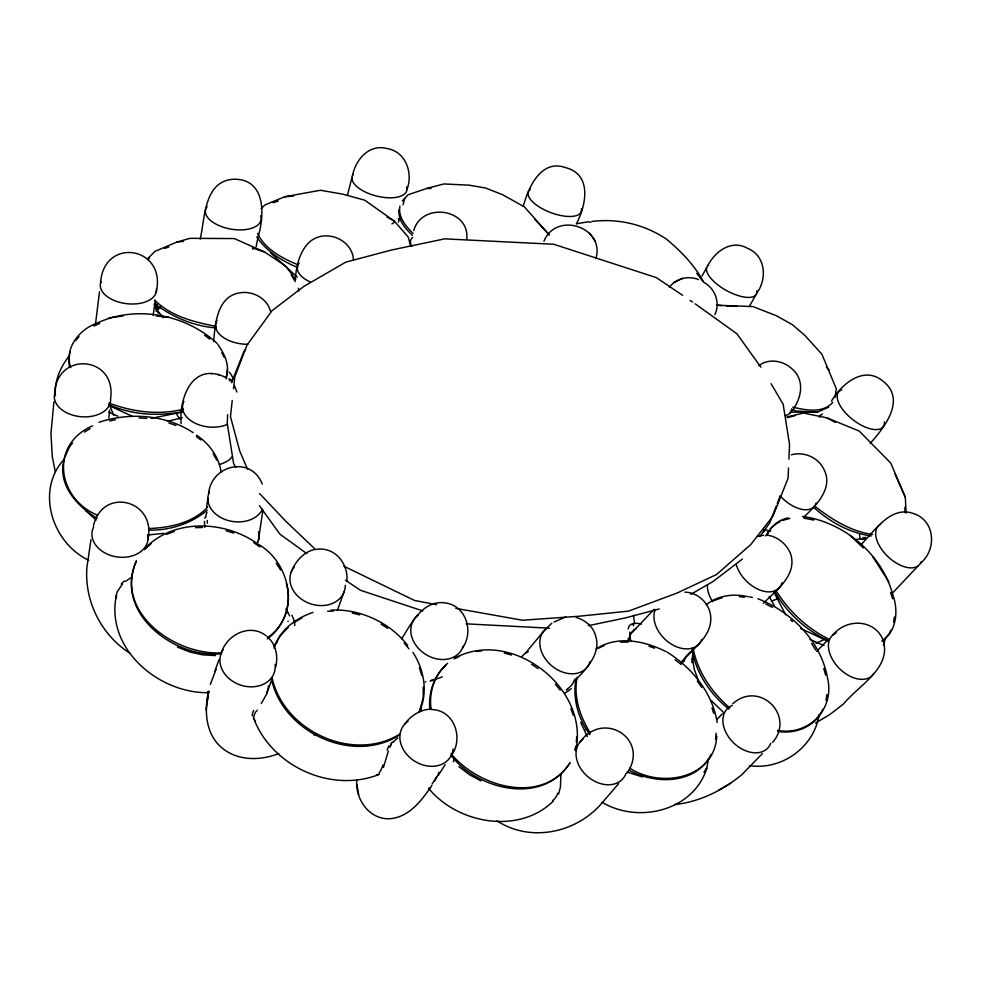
<?xml version="1.0" encoding="UTF-8"?>
<svg xmlns="http://www.w3.org/2000/svg" width="981" height="981" viewBox="0 0 981 981"><rect width="100%" height="100%" fill="white"/><g stroke="black" fill="none" stroke-linecap="round" stroke-linejoin="round"><path stroke-width="1.47" d="M906.101 513.088L905.328 497.293L890.773 463.069L859.221 431.064L827.02 417.869L803.5 413.062L786.762 417.011M560.85 775.358L560.874 773.506M716.093 733.199L715.578 739.429M227.261 369.445L226.182 378.874M428.489 788.197C457.22 823.574 518.655 835.162 553.37 801.023M204.416 521.414L204.747 527.3M894.353 616.988L893.63 622.285M227.629 414.644L227.249 423.461L233.637 463.657L235.906 467.52M268.414 685.903L268.267 687.779M788.516 467.986L788.074 478.262L773.04 516.018L750.772 544.541L716.473 574.559L677.111 593.027L628.527 611.138L578.201 616.313L522.444 620.237L455.846 608.367M788.896 459.182L789.533 444.516L783.169 404.258L771.078 383.718M692.611 654.462L692.243 662.751L692.439 658.3L694.278 669.287L698.325 680.532M254.03 718.448L255.232 721.305A15.831 4.427 -61.1 0 0 255.501 721.489M826.922 694.56L826.027 700.336M156.187 292.13C167.101 246.489 103.312 236.065 100.54 283.166M905.009 512.082L904.887 507.177M595.945 258.555C605.191 226.93 556.104 211.001 543.928 241.265M148.045 539.145C156.249 499.93 102.502 486.343 93.453 525.853M181.129 423.669C178.947 395.907 193.711 360.836 226.721 377.979M53.918 401.842L50.938 433.565L52.312 456.656L55.23 471.628M108.83 417.967L109.614 410.095M232.227 400.469L230.474 416.655L239.695 450.917L247.494 469.188M233.503 388.684L234.778 376.912L246.979 345.153L272.093 310.634L303.534 286.611L345.753 262.148L391.48 250.032L444.651 238.861L553.75 244.257L656.35 277.623L682.604 295.33M95.439 324.404L99.51 291.713M213.674 341.682C215.047 323.632 217.255 296.434 239.658 292.853C252.424 290.584 266.881 298.052 270.4 310.977M278.763 753.543C259.597 761.219 235.354 761.023 219.793 745.94C205.164 731.703 204.453 709.876 208.512 691.139M275.82 666.859C278.138 656.301 276.127 644.247 267.482 637.012M399.966 206.071C397.783 216.789 405.889 226.464 413.062 233.404M155.206 300.296L153.171 315.477M576.105 678.46C572.242 697.982 578.263 718.791 589.839 734.622M576.362 742.176L576.669 736.989M716.755 736.118C714.56 779.233 660.103 788.332 629.777 768.098M206.133 709.925L208.438 692.745L209.358 691.85M206.586 507.422L207.849 498.311M207.249 701.452L208.536 692.684C158.248 693.53 104.967 648.233 116.445 595.038M295.391 280.259C295.943 261.118 304.282 234.434 327.764 235.967C340.517 236.495 353.05 246.685 353.418 259.904M258.334 540.654L262.896 510.194M54.642 393.957C55.991 350.695 116.874 355.429 110.583 398.74A28.228 18.516 5.4 0 1 79.682 416.569A28.228 18.516 5.4 0 1 55.23 392.118M90.988 539.599L86.941 567.128C84.17 601.194 101.313 634.94 129.995 653.321M200.21 239.143C205.127 217.598 203.999 181.252 233.319 179.241C265.728 178.346 264.931 214.814 257.978 237.218M268.181 688.404L266.219 694.806L261.289 703.524M577.159 677.319C573.211 696.829 580.065 716.559 590.304 733.04M835.211 397.207L836.278 388.684L821.882 354.19L804.898 335.441L792.243 324.601L776.388 315.735L753.04 306.599L716.988 305.226M575.639 750.624C590.108 687.988 511.248 627.276 454.718 658.177M256.151 246.672L257.709 238.567M69.933 351.787L68.866 361.216L69.393 366.82M226.39 377.072C230.044 365.398 224.563 353.81 217.782 344.478M208.426 691.482L208.438 692.745M406.931 189.591C413.344 173.245 405.803 151.381 386.98 148.548C369.334 143.68 355.686 159.462 352.584 175.366M208.573 494.007C210.927 464.651 251.075 455.294 262.295 484.087M156.506 308.475L157.377 304.65M157.377 304.637L156.212 309.702L155.562 303.325M204.845 518.25L205.152 517.122M714.83 314.656C720.569 302.933 715.137 288.512 703.978 282.393M64.341 458.593C56.763 483.817 76.776 506.306 97.082 518.213M351.909 177.733L347.372 195.489M403.056 204.796L404.687 198.42M574.743 750.085L575.847 746.1M883.415 645.326L885.451 638.018M210.339 684.395L215.391 671.102M819.11 714.376C814.561 747.019 781.82 770.441 749.496 765.658M628.147 628.895C629.079 622.322 636.608 622.886 641.549 624.026M388.353 751.103L383.448 767.424M337.341 610.403L344.073 591.911M274.006 648.073C279.61 630.158 295.784 618.189 312.988 612.389M419.623 710.796L423.203 697.822L423.252 687.019M64.746 457.416L69.136 447.459L72.508 442.971M219.033 659.539L214.876 671.102M272.178 678.558L266.783 693.481M523.364 205.985C528.391 187.285 541.132 158.983 565.301 167.53C592.499 174.422 586.221 205.115 576.325 223.999M776.179 506.221L769.803 522.824L759.944 536.362M777.246 503.461L779.895 496.545M231.504 382.676L243.742 351.958L245.593 349.579M136.396 560.691C113.931 612.009 174.115 654.793 220.443 652.88M819.466 417.232L819.908 416.251M136.065 562.076C114.103 612.438 173.343 658.079 220.21 653.861M221.044 653.812C226.035 634.854 250.02 622.628 266.403 635.982M558.569 794.083L560.409 787.142L560.85 777.283M573.836 681.697L571.433 685.474L567.484 689.018M822.936 709.005C816.143 726.308 795.321 734.536 777.847 731.372M890.797 630.231L889.117 633.91L882.875 640.936M438.691 773.592L434.583 781.219M767.314 534.719C770.784 525.988 779.098 519.562 788.295 517.858M291.149 572.328C294.962 561.745 303.411 551.972 314.717 549.421M389.837 747.289L391.235 744.64M418.997 712.292C428.415 693.187 424.295 669.704 412.927 652.439M398.531 222.049L399.034 219.646M274.349 646.454L280.137 635.933L288.377 627.227M602.064 802.262C638.226 823.991 693.297 810.993 706.774 768.393L708.49 758.865M451.101 755.775C464.111 738.803 454.448 709.704 431.346 709.533M627.19 773.04C649.913 739.331 603.56 709.668 580.176 741.832M756.756 293.123C767.436 278.923 765.621 255.526 747.62 248.377C731.728 238.984 714.879 251.455 707.669 265.851M706.418 769.116L706.774 768.393M256.654 711.25L257.194 710.256M462.48 648.098C473.762 632.242 466.723 606.528 446.171 603.057C423.461 599.023 411.689 622.714 401.769 638.766M215.734 670.464L216.286 669.496M749.533 306.06L755.677 295.134M772.623 742.445C795.652 715.419 759.282 679.919 732.782 703.708M702.028 276.004L706.59 267.862M711.053 754.426C696.093 784.775 655.1 784.653 628.907 770.134M765.646 535.945L770.796 528.342L776.253 523.879M413.724 230.535C421.904 201.448 470.328 208.806 466.735 239.425M438.421 775.162L445.153 764.665M68.437 356.912C60 367.998 54.151 381.646 55.439 395.797M790.159 412.878C800.987 401.168 805.867 381.069 792.513 369.346C783.893 360.701 768.748 357.795 758.828 365.754M570.231 762.568C542.26 805.695 478.532 787.216 450.929 753.592M569.618 763.365C542.481 805.622 477.857 790.085 451.064 755.505M431.885 785.413C421.769 800.447 408.856 817.651 389.101 818.792C368.77 819.16 355.024 798.804 356.79 779.76M75.574 340.677L79.032 336.667M404.663 724.211C410.181 716.277 419.267 710.207 428.991 709.251M862.274 539.538L863.869 537.404L862.078 539.121M430.132 787.927L428.636 789.398M870.159 443.363C884.678 427.409 906.456 399.279 883.023 381.229C863.991 365.067 841.404 383.963 831.459 401.168M392.633 742.642L396.68 738.767A27.26 22.808 65.8 0 1 397.845 738.068M276.004 643.315L274.3 645.437M276.348 642.886L277.022 642.052M64.133 459.316C35.255 490.635 52.177 542.922 88.646 560.237M402.308 200.982L408.157 194.729L426.772 188.438L443.927 183.95L469.2 185.164L485.534 188.021L502.53 194.667L524.394 206.905L549.348 235.011L534.804 219.266M920.46 563.266C936.88 549.74 935.347 520.813 913.789 513.639C890.527 505.092 874.856 531.015 860.717 544.921M618.606 783.672L600.887 804.248C575.283 833.176 530.145 842.544 497.048 820.852M525.326 653.297L543.842 630.991L551.849 623.143M820.423 415.49L822.483 413.994M144.636 549.667L151.246 543.499M575.025 680.495C586.65 668.772 601.893 652.868 595.283 634.866C592.769 626.123 584.762 619.894 576.227 617.478M147.297 259.082L154.912 251.394L176.96 242.013L190.069 238.334L234.275 238.567L264.612 251.994L286.096 266.341L295.624 279.683M654.266 609.226L630.783 633.836M680.63 662.751L690.82 651.703L685.56 657.025C696.78 646.258 711.985 634.082 710.722 616.816C709.888 603.695 698.116 592.401 684.971 592.156M832.832 402.271C822.912 413.663 805.732 410.193 792.807 407.164M918.363 565.632L892.551 593.015M816.732 651.323L827.473 640.372M717.099 719.22L722.249 713.886M762.495 753.457L741.783 774.732C722.641 790.465 699.441 801.968 674.597 804.567M144.93 548.453C173.87 518.042 225.471 520.482 257.819 544.026C290.793 562.248 301.253 614.523 267.605 637.54M763.365 603.315C776.229 590.17 797.136 575.406 790.784 554.253C786.934 544.48 778.154 536.754 767.633 535.246M122.515 584.038L117.291 591.629A31.6 19.191 -11.2 0 0 116.469 598.263M261.204 208.671L264.833 204.992L284.723 196.727L320.407 190.265L342.565 194.103L364.638 200.149L394.485 221.24L408.219 237.022L410.634 246.084M803.819 516.975C816.437 505.46 833.507 487.9 824.015 469.531C818.35 457.465 803.991 451.26 791.287 454.828M207.641 507.202C192.681 522.959 169.934 527.766 149.014 528.514M669.3 287.175C676.117 278.665 688.441 275.158 698.546 279.646M147.935 259.634L149.603 258.052M445.865 665.363C433.332 676.228 428.403 693.408 429.801 709.57M832.967 634.94C845.916 618.643 873.581 618.778 882.606 638.852C893.102 667.387 858.816 685.069 843.66 703.843L829.619 714.695L815.493 723.034M267.273 638.925C284.367 626.601 292.583 603.597 286.342 583.364M156.004 311.136L160.528 307.163M447.606 663.291C434.779 674.364 428.439 692.635 431.174 709.288M706.308 604.774C717.798 595.148 733.911 593.431 748.16 596.706M742.298 559.145L713.248 581.365L690.832 594.339M125.58 581.377L131.282 577.404M84.476 432.081L90.08 428.672M587.325 728.773L585.252 729.619M207.285 510.218C191.001 523.744 169.811 530.623 148.83 530.12M863.611 538.753L865.733 537.294L861.882 538.863M160.59 306.918L157.365 309.138L160.026 307.678M376.508 774.549L379.193 774.328M881.87 641.059C896.732 631.592 898.571 610.525 892.931 595.246C882.238 554.277 844.261 522.174 802.544 516.423M293.797 622.69L301.976 617.993M399.586 734.266C352.62 762.936 283.754 730.796 272.093 677.896M860.717 545.166L862.103 544.357M92.594 425.828C49.246 444.626 57.29 498.495 97.438 515.184M397.894 736.044C351.112 764.089 282.687 731.716 271.479 679.097M597.65 648.6L604.296 645.486M828.749 407.103L817.332 412.204L790.245 412.143M718.742 790.073L730.637 783.316M93.796 326.06L99.694 323.436M596.08 648.993C617.27 635.148 644.272 640.851 665.559 651.384M777.369 523.18L779.858 521.818M454.117 658.974L459.586 656.203M554.179 621.991L565.706 616.951M682.862 278.175L674.241 282.27M166.414 534.412L174.422 531.432M815.947 643.266L825.303 639.097M217.095 343.424C185.507 314.092 135.341 304.637 96.199 323.534C78.958 329.628 63.973 348.831 70.718 367.617M712.795 600.948L722.077 597.736M771.434 601.181L778.056 598.618M182.221 417.71L167.53 421.352M787.62 417.612L795.051 415.601M378.874 774.549C331.271 793.2 272.559 766.688 254.018 719.281M183.521 409.151C158.922 415.454 132.423 411.959 108.903 402.995M782.348 520.47L789.926 518.434M164.501 248.426L168.818 246.991M273.11 202.675L278.322 201.056M109.688 420.972L115.451 419.684M659.244 608.919L625.289 617.944L588.392 625.67M98.983 422.308C129.921 411.971 165.642 414.644 193.147 432.621M862.274 539.194L865.23 538.471L856.842 539.256M150.878 418.397L182.981 411.934M577.012 223.717L588.011 221.792L590.795 222.307M476.067 651.519L481.499 650.979M756.694 536.472L763.745 535.283M763.414 530.218L766.762 529.863M163.692 533.345L147.469 535.037M123.017 315.98L108.952 317.856M183.251 411.566C158.395 416.496 132.018 415.037 108.732 404.577M176.96 242.013L183.521 241.4M195.562 527.655L202.454 527.496M293.454 196.163L284.723 196.727M620.433 642.101L628.343 642.089M331.088 610.108C360.113 608.637 389.898 622.494 407.679 645.486M327.654 611.237L333.454 611.077M591.801 221.448C618.275 218.199 644.529 224.379 666.688 239.303C681.01 251.394 694.364 264.919 703.303 281.572M139.008 417.918L146.782 418.433M316.74 549.262C335.146 546.687 348.917 564.271 346.796 581.61M426.772 188.438L431.051 188.573M549.47 628.196L466.098 623.842M739.343 596.644L744.505 597.306M777.442 730.391C808.908 736.008 835.076 709.104 827.498 677.883C820.852 641.329 791.851 611.923 757.872 598.741M726.099 305.814L736.78 306.366M722.188 305.594L716.89 305.263M215.513 655.59L202.466 654.817L189.578 651.924L177.402 647.043M817.332 412.204L796.032 411.014L792.623 409.629M169.112 317.341L156.261 315.992M216.028 327.936C193.662 326.146 172.276 317.084 154.458 303.521M872.612 534.486C850.711 531.444 831.508 519.305 814.414 505.889M803.954 518.176L813.936 520.065M217.99 374.607L219.217 374.767M211.307 373.687L211.933 373.773M216.261 326.415C194.41 322.099 170.902 316.471 154.716 300.137M749.496 596.902L752.353 597.404M352.24 613.015L359.708 614.903M436.668 604.701L414.546 600.47L343.84 566.209M504.246 653.015L511.408 655.05M871.336 535.957C849.521 533.002 829.509 521.769 813.384 507.079M226.219 530.795L233.674 533.051M642.616 776.989L627.043 772.035M297.893 267.641C282.013 260.946 266.734 251.59 256.801 237.022M168.781 422.958L175.967 425.447M648.981 646.16L654.499 648.22M824.015 645.51L809.852 639.367M264.612 251.994L252.301 248.009M422.811 610.918L360.456 590.292L345.447 580.188M765.732 603.953L772.305 607.325M108.781 412.167L117.855 416.202M109.087 405.582L132.263 416.251M800.668 628.478L828.025 641.243M828.859 639.146C806.971 628.355 788.663 610.942 775.787 590.304M835.346 422.406L827.02 417.869M480.923 780.888L469.396 774.659L458.912 766.627M298.457 265.017C282.638 258.457 265.177 249.591 257.574 233.368M381.069 624.149L387.63 628.318M394.485 221.24L387.041 217.071M827.596 640.446C805.597 629.839 786.701 612.757 774.671 591.445M531.604 664.284L538.103 668.564M253.748 542.677L259.928 546.883M204.575 335.208L209.75 339.083M96.126 520.004L85.506 510.561M196.396 436.533L200.737 439.929M690.097 300.394L692.598 302.087M695.1 303.767L736.939 333.798L760.876 367.176M675.038 659.71L681.182 664.468M306.881 553.676L279.867 534.118L259.462 505.73M666.761 651.875C692.046 667.754 712.329 692.476 717.197 722.531M196.543 435.208C209.235 443.535 219.07 457.048 221.13 472.253M790.527 619.943L792.562 621.562M729.889 708.037C711.912 692.5 697.43 671.764 693.089 648.085M724.186 713.04L711.041 700.434M728.822 709.116C710.207 694.156 696.032 673.027 691.912 649.287M270.535 252.816L297.231 277.12M863.28 547.938L850.208 535.454M315.661 549.63L285.912 521.377L259.634 493.615M555.356 684.162L560.176 690.121M412.461 235.366C405.153 228.536 398.237 220.394 398.838 209.75M404.221 643.033L408.954 648.797M163.471 317.636L157.303 310.658L158.615 313.197M826.382 367.029L829.215 370.266M291.234 275.072L295.342 281.584M697.332 681.243L701.783 687.473M703.23 281.706L699.245 276.605M276.164 563.106L280.652 570.047M696.78 273.343L698.484 275.624M811.679 643.524L815.628 649.974M589.63 233.22L591.825 236.323M592.242 236.924L595.099 240.983M213.122 453.639L216.826 460.138M221.767 352.67L224.232 357.354M888.872 581.782L877.799 564.639M872.771 556.754L876.977 563.352M175.906 412.891L179.609 419.034M587.288 736.608L580.715 722.31M769.141 596.387L774.487 605.988M229.493 378.899L229.934 379.806M774.07 592.438L785.781 614.952M154.74 305.582L156.433 308.892L155.623 303.423M154.225 304.601L158.75 313.454M287.592 612.647L285.851 608.993M905.328 497.293L895.064 474.154M570.905 708.822L573.395 715.505M109.946 406.146L113.747 415.331M711.998 707.914L713.665 713.31M419.341 667.705L421.805 675.615M234.569 385.987L236.875 392.008M890.662 592.475L892.563 598.729M823.795 668.478L825.585 675.051M356.937 784.506L358.69 794.598M633.505 615.283L634.584 623.793M859.479 534.473L860.104 538.679M628.269 640.752L628.012 638.778M298.457 288.304L298.616 291.32M884.433 421.965A28.228 12.961 38 0 1 853.752 420.371A28.228 12.961 38 0 1 841.735 389.886M921.196 561.782A28.228 15.647 43.4 0 1 888.492 557.147A28.228 15.647 43.4 0 1 880.582 524.259M630.673 640.875A22.048 5.469 76.3 0 1 629.863 632.107M632.512 623.867A32.753 7.664 -74.9 0 1 633.493 625.768M873.666 673.567A28.228 18.063 45.1 0 1 838.142 667.203A28.228 18.063 45.1 0 1 836.229 633.015M770.796 743.304A28.228 19.951 44.2 0 1 733.347 742.617A28.228 19.951 44.2 0 1 732.329 705.425M626.025 773.384A28.228 21.472 40.7 0 1 588.674 777.381A28.228 21.472 40.7 0 1 583.07 739.171M453.271 761.857A22.122 6.438 -58.4 0 1 454.706 758.178M453.161 748.981A28.228 22.673 32.8 0 1 414.951 761.342A28.228 22.673 32.8 0 1 408.022 721.28M275.158 664.358A28.228 22.821 19.4 0 1 242.148 685.572A28.228 22.821 19.4 0 1 223.153 649.704M315.796 734.18A26.082 15.463 86.4 0 1 315.575 734.45M315.183 733.972A28.351 16.984 85.5 0 1 314.055 735.174M147.837 534.841A28.228 21.19 8.4 0 1 116.972 556.926A28.228 21.19 8.4 0 1 93.649 526.932M156.396 289.003A28.228 16.125 7 0 1 125.875 303.583A28.228 16.125 7 0 1 101.055 281.608M260.59 215.722A28.228 14.286 10 0 1 231.038 229.137A28.228 14.286 10 0 1 207.114 206.537M406.539 186.893A28.228 12.716 14.3 0 1 377.415 196.261A28.228 12.716 14.3 0 1 353.27 174.336M581.414 208.904A28.228 11.502 20.6 0 1 550.329 212.448A28.228 11.502 20.6 0 1 530.427 189.37M756.842 290.719A28.228 11.306 29.2 0 1 727.424 291.05A28.228 11.306 29.2 0 1 708.601 265.054M411.787 246.329A28.228 12.716 14.3 0 1 412.596 237.402M310.315 282.001A28.228 14.286 10 0 1 299.131 263.055M247.739 344.282A28.228 16.125 7 0 1 217.034 320.48M229.002 379.058A88.253 50.436 7 0 1 230.02 380.984M231.16 379.61A24.451 19.105 30.6 0 1 232.019 381.965M229.247 372.093A16.824 11.036 43.4 0 1 233.306 379.267M227.555 424.344A28.228 18.516 5.4 0 1 194.312 422.799A28.228 18.516 5.4 0 1 183.901 401.413M232.215 456.766A28.228 18.516 5.4 0 1 219.364 464.479M262.503 509.188A28.228 21.19 8.4 0 1 226.795 520.102A28.228 21.19 8.4 0 1 209.382 491.935M258.543 531.763A28.228 21.19 8.4 0 1 256.85 544.038M345.287 585.301A28.228 22.821 19.4 0 1 309.8 603.56A28.228 22.821 19.4 0 1 294.3 566.932M463.29 646.001A28.228 22.673 32.8 0 1 424.283 653.505A28.228 22.673 32.8 0 1 418.36 614.928M442.259 676.89A15.524 3.017 -12.9 0 1 431.26 680.213M430.169 681.133A15.892 1.067 -14.9 0 1 432.609 680.471M425.276 681.979A23.74 9.258 -7.8 0 1 425.864 681.758M590.096 661.574A28.228 21.472 40.7 0 1 552.781 666.663A28.228 21.472 40.7 0 1 547.042 628.061M574.78 679.281A27.738 21.226 14.3 0 1 573.664 681.513M567.778 689.054A15.659 5.42 -26.1 0 1 566.258 690.109M571.249 688.674A15.193 3.36 -28.9 0 1 564.786 693.138M521.536 656.976A28.228 21.472 40.7 0 1 528.305 651.629M701.82 639.453A28.228 19.951 44.2 0 1 670.796 643.794A28.228 19.951 44.2 0 1 655.185 609.667M685.4 657.626A18.504 13.256 -18.3 0 1 683.904 661.341M683.818 660.777A14.948 7.394 -37.8 0 1 682.077 663.266M628.796 640.066A28.228 19.951 44.2 0 1 636.044 628.527M782.041 582.788A28.228 18.063 45.1 0 1 759.404 589.863A28.228 18.063 45.1 0 1 736.179 564.247M712.574 601.647A28.228 18.063 45.1 0 1 707.424 585.032M816.167 503.069A28.228 15.647 43.4 0 1 780.042 495.797M791.532 408.942A28.228 12.961 38 0 1 785.364 415.478M767.24 531.028A15.647 5.555 3.3 0 1 770.649 531.15M763.463 531.763A24.366 16.836 8.9 0 1 764.076 531.665M421.389 706.774A87.763 19.632 -75.3 0 1 420.959 710.906M287.911 621.341A81.999 12.888 -56.2 0 1 288.193 621.12M291.872 615.234A18.995 9.087 50.9 0 1 294.692 625.584M287.727 612.034A14.617 1.116 63.9 0 1 289.628 615.945M207.322 523.229A21.141 10.08 71.1 0 1 207.298 520.384M205.752 517.294A28.02 20.221 31.4 0 1 206.942 512.364M819.834 416.165A27.578 11.711 50.5 0 1 820.386 415.454M436.471 777.001A31.699 1.766 -60.7 0 1 432.155 783.893M438.912 772.255A19.804 7.186 -73.8 0 1 438.495 773.236M253.552 718.852A30.951 8.878 -44.7 0 1 255.71 711.801M252.46 715.922A23.544 4.574 -51 0 1 253.736 710.367M121.227 584.026A18.713 8.179 -28.2 0 1 124.477 581.022M705.952 768.748A30.558 20.724 53.8 0 1 703.953 772.121M560.605 776.891A16.334 1.435 89.1 0 1 560.605 774.598M557.809 793.2A30.472 16.162 74.9 0 1 552.499 800.606M390.745 744.101A24.439 18.897 79 0 1 392.241 742.114M387.139 750.171A16.873 8.032 -77.7 0 1 389.028 745.695M382.933 764.959A30.276 7.909 -84.2 0 1 379.169 772.942M207.886 692.856A31.588 2.023 -69.7 0 1 207.383 692.022M253.319 247.752A26.72 13.035 -25.1 0 1 252.742 249.027M394.534 222.123A26.585 8.596 -13.9 0 1 391.885 223.913M398.323 218.542A24.635 9.761 -14.6 0 1 399.095 219.621"/></g></svg>
